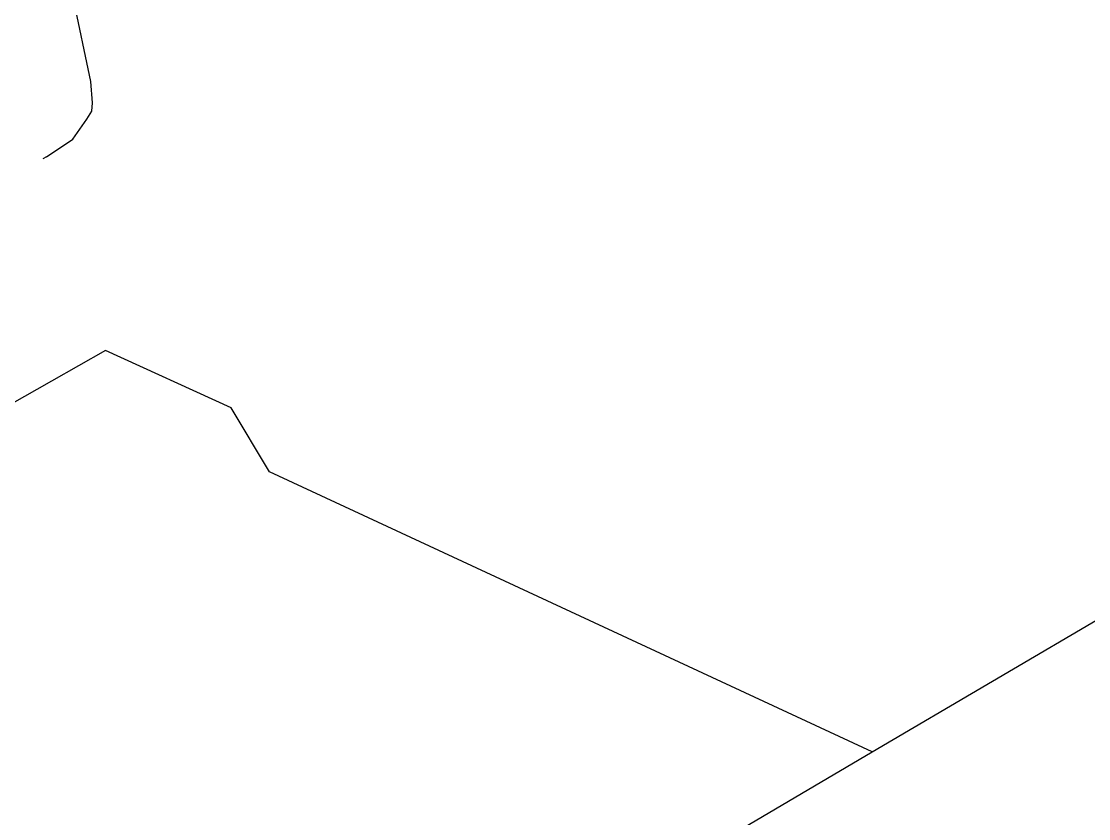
# Model space of a CAD drawing. Header units: millimetres. Extents: x -650 to 3773, y 316 to 2389.
# Drawn here: x 1391.12 to 1426.31, y 2002.36 to 2028.65 of the extents above; entities that cross this region are included whole.
import ezdxf

# ---------------------------------------------------------------- set-up
doc = ezdxf.new("R2010")
doc.units = ezdxf.units.MM

# ---------------------------------------------------------------- blocks, each defined once
blk = doc.blocks.new('A$Ca364616d')
for p, q in [((257.787, 420.38), (312.692, 452.666)), ((232.025, 442.484), (230.978, 447.488)), ((232.072, 441.787), (232.025, 442.484)), ((232.059, 441.505), (232.072, 441.787)), ((231.894, 441.251), (232.059, 441.505)), ((231.43, 440.589), (231.894, 441.251)), ((230.562, 440.004), (231.43, 440.589)), ((230.562, 440.004), (230.434, 439.937)), ((232.501, 433.616), (206.474, 418.812)), ((236.654, 431.727), (232.501, 433.616)), ((237.915, 429.618), (236.654, 431.727)), ((257.787, 420.38), (237.915, 429.618)), ((233.307, 405.985), (257.787, 420.38))]:
    blk.add_line(p, q)

msp = doc.modelspace()

# ---------------------------------------------------------------- block references
msp.add_blockref('A$Ca364616d', (1161.387, 1584.181))

doc.saveas('drawing.dxf')
